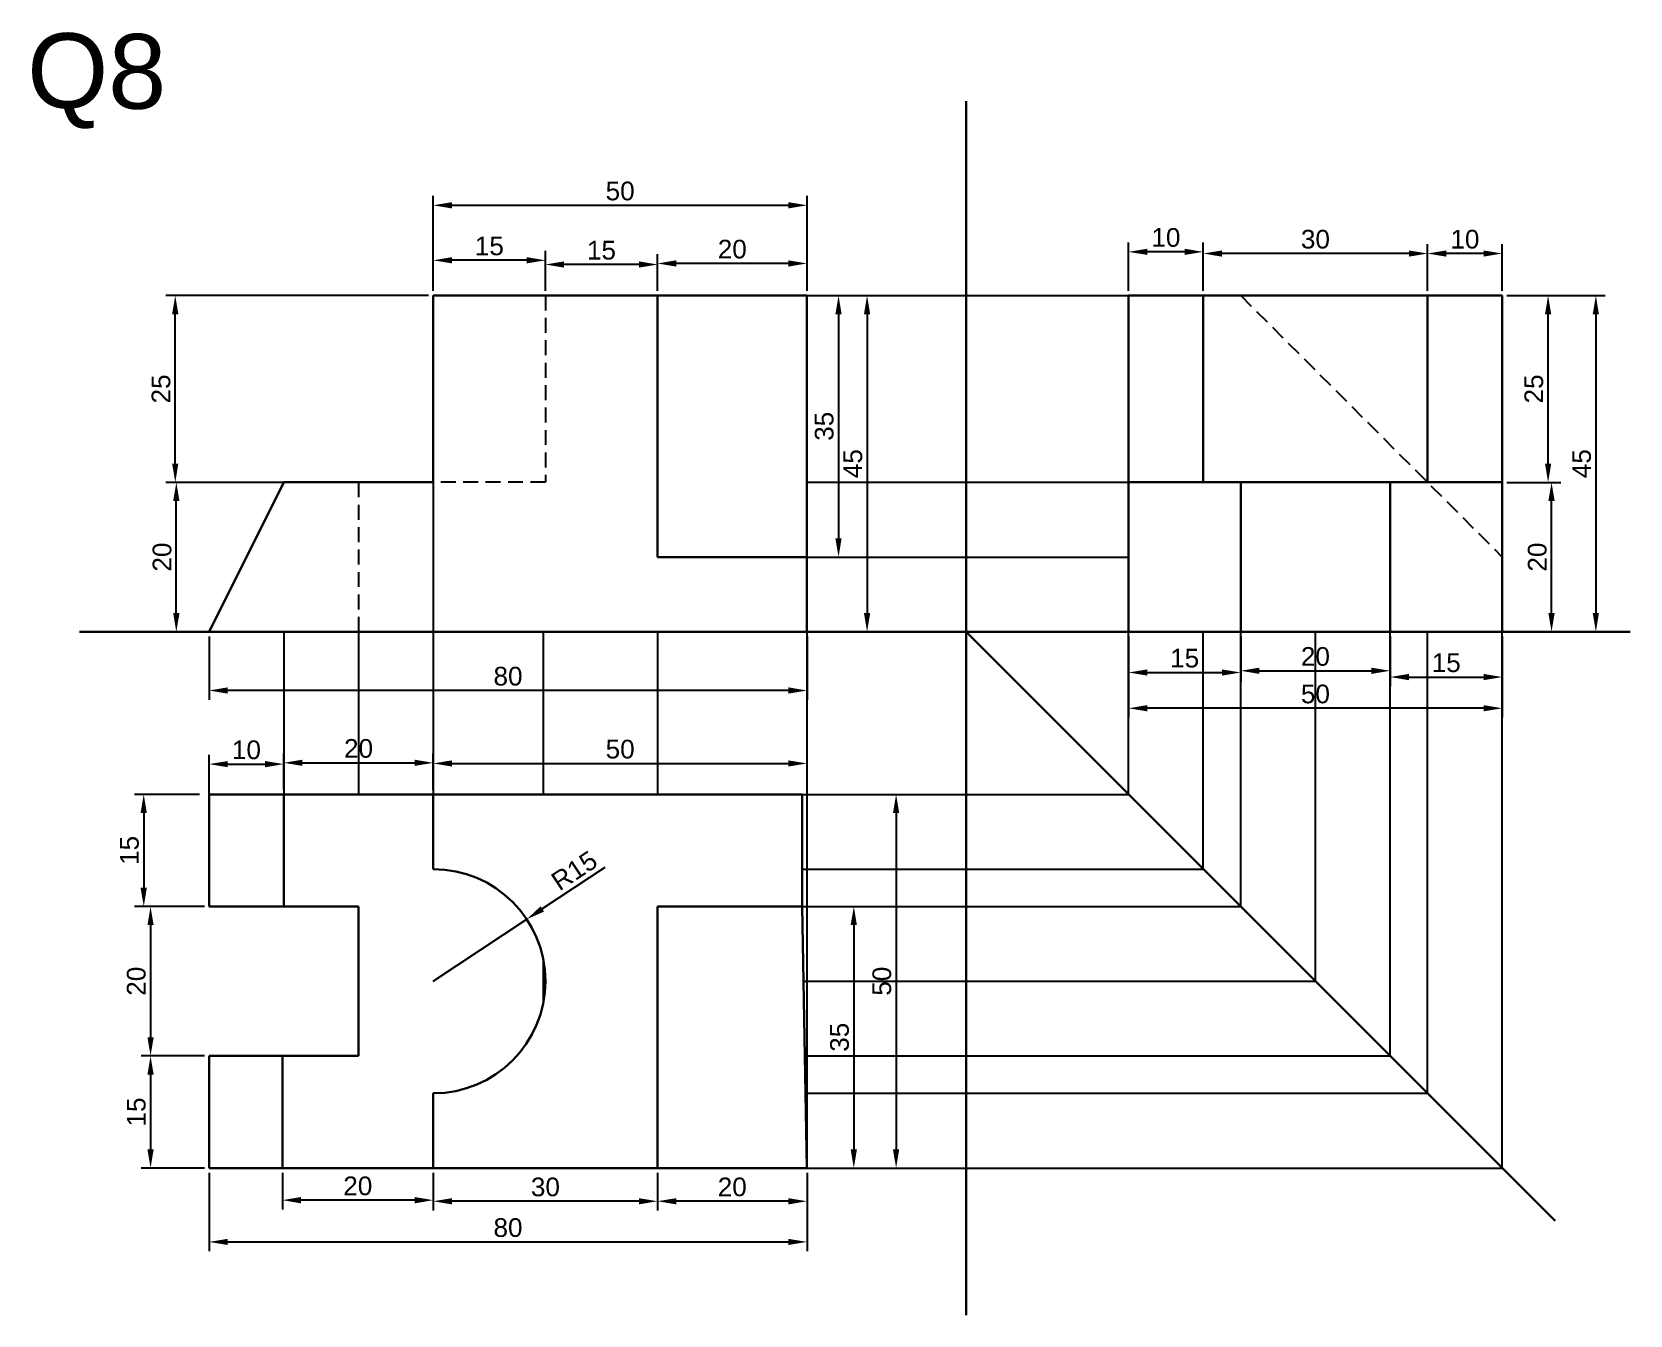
# Model space of a CAD drawing. Header units: millimetres. Extents: x 137 to 7220, y 7466 to 9893.
# Drawn here: x 1801.1 to 2014.9, y 8134.2 to 8305.9 of the extents above; entities that cross this region are included whole.
import ezdxf

# ---------------------------------------------------------------- set-up
doc = ezdxf.new("R2010")
doc.units = ezdxf.units.MM
doc.header["$PDMODE"] = 35
doc.header["$PDSIZE"] = 3
doc.linetypes.add('DASHED2', pattern=[9.525, 6.35, -3.175])
doc.linetypes.add('JIS_02_2.0', pattern=[3, 2, -1])
for name, color, linetype in [('Center Line', 3, 'DASHED2'), ('Dimensions', 1, 'Continuous'), ('Hidden Line', 50, 'JIS_02_2.0'), ('Projection', 140, 'Continuous'), ('Text', 7, 'Continuous')]:
    doc.layers.add(name, color=color, linetype=linetype)
doc.layers.add('Object', color=7, linetype='Continuous', lineweight=30)
doc.styles.get("Standard").update_dxf_attribs({"font": 'arial.ttf'})
doc.dimstyles.new('ISO-25', dxfattribs={"dimtxt": 2.5, "dimasz": 2.5, "dimexe": 1.25, "dimexo": 0.625, "dimtad": 1, "dimdec": 0, "dimtxsty": 'Standard', "dimcen": 2.5, "dimadec": 0, "dimazin": 0, "dimtfac": 1, "dimtdec": 0, "dimtmove": 0, "dimatfit": 3, "dimfxl": 1, "dimarcsym": 0})

# ---------------------------------------------------------------- blocks, each defined once
blk = doc.blocks.new('*D610')
at = {"layer": 'Defpoints', "color": 0, "transparency": 16777216}
for p in [(1904.77, 8270.59), (1904.77, 8225.59), (1912.81, 8225.59)]:
    blk.add_point(p, dxfattribs=at)
at = {"layer": 'Dimensions', "color": 0, "lineweight": -2, "transparency": 16777216}
for p, q in [((1905.39, 8270.59), (1914.06, 8270.59)), ((1912.81, 8268.09), (1912.81, 8228.09)), ((1905.39, 8225.59), (1914.06, 8225.59))]:
    blk.add_line(p, q, dxfattribs=at)
at = {"layer": 'Dimensions', "color": 0, "transparency": 16777216}
for points in [[(1912.39, 8268.09), (1913.22, 8268.09), (1912.81, 8270.59)], [(1912.39, 8228.09), (1913.22, 8228.09), (1912.81, 8225.59)]]:
    blk.add_solid(points, dxfattribs=at)
at = {"layer": 'Dimensions', "color": 0, "transparency": 16777216, "insert": (1910.91, 8248.09), "char_height": 2.5, "attachment_point": 5, "rotation": 90}
blk.add_mtext('45', dxfattribs=at)
blk = doc.blocks.new('*D611')
at = {"layer": 'Defpoints', "color": 0, "transparency": 16777216}
for p in [(1824.77, 8225.59), (1904.77, 8225.59), (1824.77, 8217.74)]:
    blk.add_point(p, dxfattribs=at)
at = {"layer": 'Dimensions', "color": 0, "lineweight": -2, "transparency": 16777216}
for p, q in [((1824.77, 8224.97), (1824.77, 8216.49)), ((1904.77, 8224.97), (1904.77, 8216.49)), ((1902.27, 8217.74), (1827.27, 8217.74))]:
    blk.add_line(p, q, dxfattribs=at)
at = {"layer": 'Dimensions', "color": 0, "transparency": 16777216}
for points in [[(1827.27, 8218.16), (1827.27, 8217.32), (1824.77, 8217.74)], [(1902.27, 8218.16), (1902.27, 8217.32), (1904.77, 8217.74)]]:
    blk.add_solid(points, dxfattribs=at)
at = {"layer": 'Dimensions', "color": 0, "transparency": 16777216, "insert": (1864.77, 8219.64), "char_height": 2.5, "attachment_point": 5}
blk.add_mtext('80', dxfattribs=at)
blk = doc.blocks.new('*D612')
at = {"layer": 'Defpoints', "color": 0, "transparency": 16777216}
for p in [(1820.39, 8245.59), (1834.77, 8245.59), (1824.77, 8225.59)]:
    blk.add_point(p, dxfattribs=at)
at = {"layer": 'Dimensions', "color": 0, "lineweight": -2, "transparency": 16777216}
for p, q in [((1834.14, 8245.59), (1819.14, 8245.59)), ((1820.39, 8228.09), (1820.39, 8243.09)), ((1824.14, 8225.59), (1819.14, 8225.59))]:
    blk.add_line(p, q, dxfattribs=at)
at = {"layer": 'Dimensions', "color": 0, "transparency": 16777216}
for points in [[(1819.97, 8243.09), (1820.81, 8243.09), (1820.39, 8245.59)], [(1819.97, 8228.09), (1820.81, 8228.09), (1820.39, 8225.59)]]:
    blk.add_solid(points, dxfattribs=at)
at = {"layer": 'Dimensions', "color": 0, "transparency": 16777216, "insert": (1818.49, 8235.59), "char_height": 2.5, "attachment_point": 5, "rotation": 90}
blk.add_mtext('20', dxfattribs=at)
blk = doc.blocks.new('*D613')
at = {"layer": 'Defpoints', "color": 0, "transparency": 16777216}
for p in [(1820.25, 8270.59), (1854.77, 8270.59), (1854.77, 8245.59)]:
    blk.add_point(p, dxfattribs=at)
at = {"layer": 'Dimensions', "color": 0, "lineweight": -2, "transparency": 16777216}
for p, q in [((1854.14, 8270.59), (1819, 8270.59)), ((1820.25, 8248.09), (1820.25, 8268.09)), ((1854.14, 8245.59), (1819, 8245.59))]:
    blk.add_line(p, q, dxfattribs=at)
at = {"layer": 'Dimensions', "color": 0, "transparency": 16777216}
for points in [[(1819.83, 8268.09), (1820.66, 8268.09), (1820.25, 8270.59)], [(1819.83, 8248.09), (1820.66, 8248.09), (1820.25, 8245.59)]]:
    blk.add_solid(points, dxfattribs=at)
at = {"layer": 'Dimensions', "color": 0, "transparency": 16777216, "insert": (1818.35, 8258.09), "char_height": 2.5, "attachment_point": 5, "rotation": 90}
blk.add_mtext('25', dxfattribs=at)
blk = doc.blocks.new('*D425')
at = {"layer": 'Defpoints', "color": 0, "transparency": 16777216}
for p in [(1904.77, 8282.66), (1854.77, 8270.59), (1904.77, 8270.59)]:
    blk.add_point(p, dxfattribs=at)
at = {"layer": 'Dimensions', "color": 0, "lineweight": -2, "transparency": 16777216}
for p, q in [((1854.77, 8271.22), (1854.77, 8283.91)), ((1904.77, 8271.22), (1904.77, 8283.91)), ((1857.27, 8282.66), (1902.27, 8282.66))]:
    blk.add_line(p, q, dxfattribs=at)
at = {"layer": 'Dimensions', "color": 0, "transparency": 16777216}
for points in [[(1857.27, 8283.08), (1857.27, 8282.24), (1854.77, 8282.66)], [(1902.27, 8283.08), (1902.27, 8282.24), (1904.77, 8282.66)]]:
    blk.add_solid(points, dxfattribs=at)
at = {"layer": 'Dimensions', "color": 0, "transparency": 16777216, "insert": (1879.77, 8284.56), "char_height": 2.5, "attachment_point": 5}
blk.add_mtext('50', dxfattribs=at)
blk = doc.blocks.new('*D614')
at = {"layer": 'Defpoints', "color": 0, "transparency": 16777216}
for p in [(1884.77, 8274.88), (1884.77, 8270.59), (1904.77, 8270.59)]:
    blk.add_point(p, dxfattribs=at)
at = {"layer": 'Dimensions', "color": 0, "lineweight": -2, "transparency": 16777216}
for p, q in [((1884.77, 8271.22), (1884.77, 8276.13)), ((1902.27, 8274.88), (1887.27, 8274.88)), ((1904.77, 8271.22), (1904.77, 8276.13))]:
    blk.add_line(p, q, dxfattribs=at)
at = {"layer": 'Dimensions', "color": 0, "transparency": 16777216}
for points in [[(1887.27, 8275.3), (1887.27, 8274.46), (1884.77, 8274.88)], [(1902.27, 8275.3), (1902.27, 8274.46), (1904.77, 8274.88)]]:
    blk.add_solid(points, dxfattribs=at)
at = {"layer": 'Dimensions', "color": 0, "transparency": 16777216, "insert": (1894.77, 8276.78), "char_height": 2.5, "attachment_point": 5}
blk.add_mtext('20', dxfattribs=at)
blk = doc.blocks.new('*D615')
at = {"layer": 'Defpoints', "color": 0, "transparency": 16777216}
for p in [(1869.77, 8274.74), (1869.77, 8270.59), (1884.77, 8270.59)]:
    blk.add_point(p, dxfattribs=at)
at = {"layer": 'Dimensions', "color": 0, "lineweight": -2, "transparency": 16777216}
for p, q in [((1869.77, 8271.22), (1869.77, 8275.99)), ((1882.27, 8274.74), (1872.27, 8274.74)), ((1884.77, 8271.22), (1884.77, 8275.99))]:
    blk.add_line(p, q, dxfattribs=at)
at = {"layer": 'Dimensions', "color": 0, "transparency": 16777216}
for points in [[(1872.27, 8275.16), (1872.27, 8274.32), (1869.77, 8274.74)], [(1882.27, 8275.16), (1882.27, 8274.32), (1884.77, 8274.74)]]:
    blk.add_solid(points, dxfattribs=at)
at = {"layer": 'Dimensions', "color": 0, "transparency": 16777216, "insert": (1877.27, 8276.64), "char_height": 2.5, "attachment_point": 5}
blk.add_mtext('15', dxfattribs=at)
blk = doc.blocks.new('*D426')
at = {"layer": 'Defpoints', "color": 0, "transparency": 16777216}
for p in [(1854.77, 8275.3), (1854.77, 8270.59), (1869.77, 8270.59)]:
    blk.add_point(p, dxfattribs=at)
at = {"layer": 'Dimensions', "color": 0, "lineweight": -2, "transparency": 16777216}
for p, q in [((1854.77, 8271.22), (1854.77, 8276.55)), ((1869.77, 8271.22), (1869.77, 8276.55)), ((1867.27, 8275.3), (1857.27, 8275.3))]:
    blk.add_line(p, q, dxfattribs=at)
at = {"layer": 'Dimensions', "color": 0, "transparency": 16777216}
for points in [[(1857.27, 8275.72), (1857.27, 8274.89), (1854.77, 8275.3)], [(1867.27, 8275.72), (1867.27, 8274.89), (1869.77, 8275.3)]]:
    blk.add_solid(points, dxfattribs=at)
at = {"layer": 'Dimensions', "color": 0, "transparency": 16777216, "insert": (1862.27, 8277.21), "char_height": 2.5, "attachment_point": 5}
blk.add_mtext('15', dxfattribs=at)
blk = doc.blocks.new('*D616')
at = {"layer": 'Defpoints', "color": 0, "transparency": 16777216}
for p in [(1904.77, 8270.59), (1904.77, 8235.59), (1908.99, 8235.59)]:
    blk.add_point(p, dxfattribs=at)
at = {"layer": 'Dimensions', "color": 0, "lineweight": -2, "transparency": 16777216}
for p, q in [((1905.39, 8270.59), (1910.24, 8270.59)), ((1908.99, 8268.09), (1908.99, 8238.09)), ((1905.39, 8235.59), (1910.24, 8235.59))]:
    blk.add_line(p, q, dxfattribs=at)
at = {"layer": 'Dimensions', "color": 0, "transparency": 16777216}
for points in [[(1908.57, 8268.09), (1909.4, 8268.09), (1908.99, 8270.59)], [(1908.57, 8238.09), (1909.4, 8238.09), (1908.99, 8235.59)]]:
    blk.add_solid(points, dxfattribs=at)
at = {"layer": 'Dimensions', "color": 0, "transparency": 16777216, "insert": (1907.08, 8253.09), "char_height": 2.5, "attachment_point": 5, "rotation": 90}
blk.add_mtext('35', dxfattribs=at)
blk = doc.blocks.new('*D632')
at = {"layer": 'Defpoints', "color": 0, "transparency": 16777216}
for p in [(1824.14, 8203.84), (1816.03, 8188.84), (1824.77, 8188.84)]:
    blk.add_point(p, dxfattribs=at)
at = {"layer": 'Dimensions', "color": 0, "lineweight": -2, "transparency": 16777216}
for p, q in [((1823.51, 8203.84), (1814.78, 8203.84)), ((1816.03, 8201.34), (1816.03, 8191.34)), ((1824.14, 8188.84), (1814.78, 8188.84))]:
    blk.add_line(p, q, dxfattribs=at)
at = {"layer": 'Dimensions', "color": 0, "transparency": 16777216}
for points in [[(1815.61, 8201.34), (1816.45, 8201.34), (1816.03, 8203.84)], [(1815.61, 8191.34), (1816.45, 8191.34), (1816.03, 8188.84)]]:
    blk.add_solid(points, dxfattribs=at)
at = {"layer": 'Dimensions', "color": 0, "transparency": 16777216, "insert": (1814.13, 8196.34), "char_height": 2.5, "attachment_point": 5, "rotation": 90}
blk.add_mtext('15', dxfattribs=at)
blk = doc.blocks.new('*D633')
at = {"layer": 'Defpoints', "color": 0, "transparency": 16777216}
for p in [(1824.14, 8188.84), (1816.94, 8168.84), (1824.77, 8168.84)]:
    blk.add_point(p, dxfattribs=at)
at = {"layer": 'Dimensions', "color": 0, "lineweight": -2, "transparency": 16777216}
for p, q in [((1823.51, 8188.84), (1815.69, 8188.84)), ((1816.94, 8186.34), (1816.94, 8171.34)), ((1824.14, 8168.84), (1815.69, 8168.84))]:
    blk.add_line(p, q, dxfattribs=at)
at = {"layer": 'Dimensions', "color": 0, "transparency": 16777216}
for points in [[(1816.53, 8186.34), (1817.36, 8186.34), (1816.94, 8188.84)], [(1816.53, 8171.34), (1817.36, 8171.34), (1816.94, 8168.84)]]:
    blk.add_solid(points, dxfattribs=at)
at = {"layer": 'Dimensions', "color": 0, "transparency": 16777216, "insert": (1815.04, 8178.84), "char_height": 2.5, "attachment_point": 5, "rotation": 90}
blk.add_mtext('20', dxfattribs=at)
blk = doc.blocks.new('*D634')
at = {"layer": 'Defpoints', "color": 0, "transparency": 16777216}
for p in [(1824.14, 8168.84), (1816.94, 8153.84), (1824.77, 8153.84)]:
    blk.add_point(p, dxfattribs=at)
at = {"layer": 'Dimensions', "color": 0, "lineweight": -2, "transparency": 16777216}
for p, q in [((1823.51, 8168.84), (1815.69, 8168.84)), ((1816.94, 8166.34), (1816.94, 8156.34)), ((1824.14, 8153.84), (1815.69, 8153.84))]:
    blk.add_line(p, q, dxfattribs=at)
at = {"layer": 'Dimensions', "color": 0, "transparency": 16777216}
for points in [[(1816.53, 8166.34), (1817.36, 8166.34), (1816.94, 8168.84)], [(1816.53, 8156.34), (1817.36, 8156.34), (1816.94, 8153.84)]]:
    blk.add_solid(points, dxfattribs=at)
at = {"layer": 'Dimensions', "color": 0, "transparency": 16777216, "insert": (1815.04, 8161.34), "char_height": 2.5, "attachment_point": 5, "rotation": 90}
blk.add_mtext('15', dxfattribs=at)
blk = doc.blocks.new('*D635')
at = {"layer": 'Defpoints', "color": 0, "transparency": 16777216}
for p in [(1904.14, 8188.84), (1904.14, 8153.84), (1911.03, 8153.84)]:
    blk.add_point(p, dxfattribs=at)
at = {"layer": 'Dimensions', "color": 0, "lineweight": -2, "transparency": 16777216}
for p, q in [((1904.76, 8188.84), (1912.28, 8188.84)), ((1911.03, 8186.34), (1911.03, 8156.34)), ((1904.76, 8153.84), (1912.28, 8153.84))]:
    blk.add_line(p, q, dxfattribs=at)
at = {"layer": 'Dimensions', "color": 0, "transparency": 16777216}
for points in [[(1910.61, 8186.34), (1911.45, 8186.34), (1911.03, 8188.84)], [(1910.61, 8156.34), (1911.45, 8156.34), (1911.03, 8153.84)]]:
    blk.add_solid(points, dxfattribs=at)
at = {"layer": 'Dimensions', "color": 0, "transparency": 16777216, "insert": (1909.13, 8171.34), "char_height": 2.5, "attachment_point": 5, "rotation": 90}
blk.add_mtext('35', dxfattribs=at)
blk = doc.blocks.new('*D636')
at = {"layer": 'Defpoints', "color": 0, "transparency": 16777216}
for p in [(1997.79, 8270.59), (1997.79, 8225.59), (2010.31, 8225.59)]:
    blk.add_point(p, dxfattribs=at)
at = {"layer": 'Dimensions', "color": 0, "lineweight": -2, "transparency": 16777216}
for p, q in [((1998.42, 8270.59), (2011.56, 8270.59)), ((2010.31, 8268.09), (2010.31, 8228.09)), ((1998.42, 8225.59), (2011.56, 8225.59))]:
    blk.add_line(p, q, dxfattribs=at)
at = {"layer": 'Dimensions', "color": 0, "transparency": 16777216}
for points in [[(2009.89, 8268.09), (2010.72, 8268.09), (2010.31, 8270.59)], [(2009.89, 8228.09), (2010.72, 8228.09), (2010.31, 8225.59)]]:
    blk.add_solid(points, dxfattribs=at)
at = {"layer": 'Dimensions', "color": 0, "transparency": 16777216, "insert": (2008.41, 8248.09), "char_height": 2.5, "attachment_point": 5, "rotation": 90}
blk.add_mtext('45', dxfattribs=at)
blk = doc.blocks.new('*D637')
at = {"layer": 'Defpoints', "color": 0, "transparency": 16777216}
for p in [(1997.79, 8245.59), (2004.38, 8245.59), (1997.79, 8225.59)]:
    blk.add_point(p, dxfattribs=at)
at = {"layer": 'Dimensions', "color": 0, "lineweight": -2, "transparency": 16777216}
for p, q in [((1998.42, 8245.59), (2005.63, 8245.59)), ((2004.38, 8228.09), (2004.38, 8243.09)), ((1998.42, 8225.59), (2005.63, 8225.59))]:
    blk.add_line(p, q, dxfattribs=at)
at = {"layer": 'Dimensions', "color": 0, "transparency": 16777216}
for points in [[(2003.96, 8243.09), (2004.8, 8243.09), (2004.38, 8245.59)], [(2003.96, 8228.09), (2004.8, 8228.09), (2004.38, 8225.59)]]:
    blk.add_solid(points, dxfattribs=at)
at = {"layer": 'Dimensions', "color": 0, "transparency": 16777216, "insert": (2002.48, 8235.59), "char_height": 2.5, "attachment_point": 5, "rotation": 90}
blk.add_mtext('20', dxfattribs=at)
blk = doc.blocks.new('*D638')
at = {"layer": 'Defpoints', "color": 0, "transparency": 16777216}
for p in [(1997.79, 8270.59), (2003.92, 8270.59), (1997.79, 8245.59)]:
    blk.add_point(p, dxfattribs=at)
at = {"layer": 'Dimensions', "color": 0, "lineweight": -2, "transparency": 16777216}
for p, q in [((1998.42, 8270.59), (2005.17, 8270.59)), ((2003.92, 8248.09), (2003.92, 8268.09)), ((1998.42, 8245.59), (2005.17, 8245.59))]:
    blk.add_line(p, q, dxfattribs=at)
at = {"layer": 'Dimensions', "color": 0, "transparency": 16777216}
for points in [[(2003.51, 8268.09), (2004.34, 8268.09), (2003.92, 8270.59)], [(2003.51, 8248.09), (2004.34, 8248.09), (2003.92, 8245.59)]]:
    blk.add_solid(points, dxfattribs=at)
at = {"layer": 'Dimensions', "color": 0, "transparency": 16777216, "insert": (2002.02, 8258.09), "char_height": 2.5, "attachment_point": 5, "rotation": 90}
blk.add_mtext('25', dxfattribs=at)
blk = doc.blocks.new('*D639')
at = {"layer": 'Defpoints', "color": 0, "transparency": 16777216}
for p in [(1947.79, 8225.59), (1997.79, 8225.59), (1947.79, 8215.36)]:
    blk.add_point(p, dxfattribs=at)
at = {"layer": 'Dimensions', "color": 0, "lineweight": -2, "transparency": 16777216}
for p, q in [((1947.79, 8224.97), (1947.79, 8214.11)), ((1997.79, 8224.97), (1997.79, 8214.11)), ((1995.29, 8215.36), (1950.29, 8215.36))]:
    blk.add_line(p, q, dxfattribs=at)
at = {"layer": 'Dimensions', "color": 0, "transparency": 16777216}
for points in [[(1950.29, 8215.78), (1950.29, 8214.95), (1947.79, 8215.36)], [(1995.29, 8215.78), (1995.29, 8214.95), (1997.79, 8215.36)]]:
    blk.add_solid(points, dxfattribs=at)
at = {"layer": 'Dimensions', "color": 0, "transparency": 16777216, "insert": (1972.79, 8217.26), "char_height": 2.5, "attachment_point": 5}
blk.add_mtext('50', dxfattribs=at)
blk = doc.blocks.new('*D640')
at = {"layer": 'Defpoints', "color": 0, "transparency": 16777216}
for p in [(1947.79, 8225.59), (1962.79, 8225.59), (1962.79, 8220.15)]:
    blk.add_point(p, dxfattribs=at)
at = {"layer": 'Dimensions', "color": 0, "lineweight": -2, "transparency": 16777216}
for p, q in [((1947.79, 8224.97), (1947.79, 8218.9)), ((1962.79, 8224.97), (1962.79, 8218.9)), ((1950.29, 8220.15), (1960.29, 8220.15))]:
    blk.add_line(p, q, dxfattribs=at)
at = {"layer": 'Dimensions', "color": 0, "transparency": 16777216}
for points in [[(1950.29, 8220.56), (1950.29, 8219.73), (1947.79, 8220.15)], [(1960.29, 8220.56), (1960.29, 8219.73), (1962.79, 8220.15)]]:
    blk.add_solid(points, dxfattribs=at)
at = {"layer": 'Dimensions', "color": 0, "transparency": 16777216, "insert": (1955.29, 8222.05), "char_height": 2.5, "attachment_point": 5}
blk.add_mtext('15', dxfattribs=at)
blk = doc.blocks.new('*D641')
at = {"layer": 'Defpoints', "color": 0, "transparency": 16777216}
for p in [(1962.79, 8225.59), (1982.79, 8225.59), (1982.79, 8220.38)]:
    blk.add_point(p, dxfattribs=at)
at = {"layer": 'Dimensions', "color": 0, "lineweight": -2, "transparency": 16777216}
for p, q in [((1962.79, 8224.97), (1962.79, 8219.13)), ((1982.79, 8224.97), (1982.79, 8219.13)), ((1965.29, 8220.38), (1980.29, 8220.38))]:
    blk.add_line(p, q, dxfattribs=at)
at = {"layer": 'Dimensions', "color": 0, "transparency": 16777216}
for points in [[(1965.29, 8220.79), (1965.29, 8219.96), (1962.79, 8220.38)], [(1980.29, 8220.79), (1980.29, 8219.96), (1982.79, 8220.38)]]:
    blk.add_solid(points, dxfattribs=at)
at = {"layer": 'Dimensions', "color": 0, "transparency": 16777216, "insert": (1972.79, 8222.28), "char_height": 2.5, "attachment_point": 5}
blk.add_mtext('20', dxfattribs=at)
blk = doc.blocks.new('*D642')
at = {"layer": 'Defpoints', "color": 0, "transparency": 16777216}
for p in [(1982.79, 8225.59), (1997.79, 8225.59), (1997.79, 8219.54)]:
    blk.add_point(p, dxfattribs=at)
at = {"layer": 'Dimensions', "color": 0, "lineweight": -2, "transparency": 16777216}
for p, q in [((1982.79, 8224.97), (1982.79, 8218.29)), ((1997.79, 8224.97), (1997.79, 8218.29)), ((1985.29, 8219.54), (1995.29, 8219.54))]:
    blk.add_line(p, q, dxfattribs=at)
at = {"layer": 'Dimensions', "color": 0, "transparency": 16777216}
for points in [[(1985.29, 8219.96), (1985.29, 8219.12), (1982.79, 8219.54)], [(1995.29, 8219.96), (1995.29, 8219.12), (1997.79, 8219.54)]]:
    blk.add_solid(points, dxfattribs=at)
at = {"layer": 'Dimensions', "color": 0, "transparency": 16777216, "insert": (1990.29, 8221.44), "char_height": 2.5, "attachment_point": 5}
blk.add_mtext('15', dxfattribs=at)
blk = doc.blocks.new('*D643')
at = {"layer": 'Defpoints', "color": 0, "transparency": 16777216}
for p in [(1987.79, 8276.21), (1987.79, 8270.59), (1997.79, 8270.59)]:
    blk.add_point(p, dxfattribs=at)
at = {"layer": 'Dimensions', "color": 0, "lineweight": -2, "transparency": 16777216}
for p, q in [((1987.79, 8271.22), (1987.79, 8277.46)), ((1997.79, 8271.22), (1997.79, 8277.46)), ((1995.29, 8276.21), (1990.29, 8276.21))]:
    blk.add_line(p, q, dxfattribs=at)
at = {"layer": 'Dimensions', "color": 0, "transparency": 16777216}
for points in [[(1990.29, 8276.62), (1990.29, 8275.79), (1987.79, 8276.21)], [(1995.29, 8276.62), (1995.29, 8275.79), (1997.79, 8276.21)]]:
    blk.add_solid(points, dxfattribs=at)
at = {"layer": 'Dimensions', "color": 0, "transparency": 16777216, "insert": (1992.79, 8278.11), "char_height": 2.5, "attachment_point": 5}
blk.add_mtext('10', dxfattribs=at)
blk = doc.blocks.new('*D644')
at = {"layer": 'Defpoints', "color": 0, "transparency": 16777216}
for p in [(1957.79, 8276.21), (1957.79, 8270.59), (1987.79, 8270.59)]:
    blk.add_point(p, dxfattribs=at)
at = {"layer": 'Dimensions', "color": 0, "lineweight": -2, "transparency": 16777216}
for p, q in [((1957.79, 8271.22), (1957.79, 8277.46)), ((1987.79, 8271.22), (1987.79, 8277.46)), ((1985.29, 8276.21), (1960.29, 8276.21))]:
    blk.add_line(p, q, dxfattribs=at)
at = {"layer": 'Dimensions', "color": 0, "transparency": 16777216}
for points in [[(1960.29, 8276.62), (1960.29, 8275.79), (1957.79, 8276.21)], [(1985.29, 8276.62), (1985.29, 8275.79), (1987.79, 8276.21)]]:
    blk.add_solid(points, dxfattribs=at)
at = {"layer": 'Dimensions', "color": 0, "transparency": 16777216, "insert": (1972.79, 8278.11), "char_height": 2.5, "attachment_point": 5}
blk.add_mtext('30', dxfattribs=at)
blk = doc.blocks.new('*D645')
at = {"layer": 'Defpoints', "color": 0, "transparency": 16777216}
for p in [(1947.79, 8276.43), (1947.79, 8270.59), (1957.79, 8270.59)]:
    blk.add_point(p, dxfattribs=at)
at = {"layer": 'Dimensions', "color": 0, "lineweight": -2, "transparency": 16777216}
for p, q in [((1947.79, 8271.22), (1947.79, 8277.68)), ((1957.79, 8271.22), (1957.79, 8277.68)), ((1955.29, 8276.43), (1950.29, 8276.43))]:
    blk.add_line(p, q, dxfattribs=at)
at = {"layer": 'Dimensions', "color": 0, "transparency": 16777216}
for points in [[(1950.29, 8276.85), (1950.29, 8276.02), (1947.79, 8276.43)], [(1955.29, 8276.85), (1955.29, 8276.02), (1957.79, 8276.43)]]:
    blk.add_solid(points, dxfattribs=at)
at = {"layer": 'Dimensions', "color": 0, "transparency": 16777216, "insert": (1952.79, 8278.34), "char_height": 2.5, "attachment_point": 5}
blk.add_mtext('10', dxfattribs=at)
blk = doc.blocks.new('*D646')
at = {"layer": 'Defpoints', "color": 0, "transparency": 16777216}
for p in [(1834.77, 8207.89), (1834.77, 8203.84), (1824.77, 8200.45)]:
    blk.add_point(p, dxfattribs=at)
at = {"layer": 'Dimensions', "color": 0, "lineweight": -2, "transparency": 16777216}
for p, q in [((1824.77, 8201.07), (1824.77, 8209.14)), ((1834.77, 8204.47), (1834.77, 8209.14)), ((1827.27, 8207.89), (1832.27, 8207.89))]:
    blk.add_line(p, q, dxfattribs=at)
at = {"layer": 'Dimensions', "color": 0, "transparency": 16777216}
for points in [[(1827.27, 8208.3), (1827.27, 8207.47), (1824.77, 8207.89)], [(1832.27, 8208.3), (1832.27, 8207.47), (1834.77, 8207.89)]]:
    blk.add_solid(points, dxfattribs=at)
at = {"layer": 'Dimensions', "color": 0, "transparency": 16777216, "insert": (1829.77, 8209.79), "char_height": 2.5, "attachment_point": 5}
blk.add_mtext('10', dxfattribs=at)
blk = doc.blocks.new('*D647')
at = {"layer": 'Defpoints', "color": 0, "transparency": 16777216}
for p in [(1854.77, 8208.06), (1834.77, 8203.84), (1854.77, 8203.84)]:
    blk.add_point(p, dxfattribs=at)
at = {"layer": 'Dimensions', "color": 0, "lineweight": -2, "transparency": 16777216}
for p, q in [((1834.77, 8204.47), (1834.77, 8209.31)), ((1837.27, 8208.06), (1852.27, 8208.06)), ((1854.77, 8204.47), (1854.77, 8209.31))]:
    blk.add_line(p, q, dxfattribs=at)
at = {"layer": 'Dimensions', "color": 0, "transparency": 16777216}
for points in [[(1837.27, 8208.48), (1837.27, 8207.65), (1834.77, 8208.06)], [(1852.27, 8208.48), (1852.27, 8207.65), (1854.77, 8208.06)]]:
    blk.add_solid(points, dxfattribs=at)
at = {"layer": 'Dimensions', "color": 0, "transparency": 16777216, "insert": (1844.77, 8209.97), "char_height": 2.5, "attachment_point": 5}
blk.add_mtext('20', dxfattribs=at)
blk = doc.blocks.new('*D648')
at = {"layer": 'Defpoints', "color": 0, "transparency": 16777216}
for p in [(1904.77, 8207.98), (1854.77, 8203.84), (1904.77, 8203.84)]:
    blk.add_point(p, dxfattribs=at)
at = {"layer": 'Dimensions', "color": 0, "lineweight": -2, "transparency": 16777216}
for p, q in [((1854.77, 8204.47), (1854.77, 8209.23)), ((1904.77, 8204.47), (1904.77, 8209.23)), ((1857.27, 8207.98), (1902.27, 8207.98))]:
    blk.add_line(p, q, dxfattribs=at)
at = {"layer": 'Dimensions', "color": 0, "transparency": 16777216}
for points in [[(1857.27, 8208.39), (1857.27, 8207.56), (1854.77, 8207.98)], [(1902.27, 8208.39), (1902.27, 8207.56), (1904.77, 8207.98)]]:
    blk.add_solid(points, dxfattribs=at)
at = {"layer": 'Dimensions', "color": 0, "transparency": 16777216, "insert": (1879.77, 8209.88), "char_height": 2.5, "attachment_point": 5}
blk.add_mtext('50', dxfattribs=at)
blk = doc.blocks.new('*D649')
at = {"layer": 'Defpoints', "color": 0, "transparency": 16777216}
for p in [(1884.77, 8153.84), (1904.77, 8153.84), (1884.77, 8149.4)]:
    blk.add_point(p, dxfattribs=at)
at = {"layer": 'Dimensions', "color": 0, "lineweight": -2, "transparency": 16777216}
for p, q in [((1884.77, 8153.22), (1884.77, 8148.15)), ((1904.77, 8153.22), (1904.77, 8148.15)), ((1902.27, 8149.4), (1887.27, 8149.4))]:
    blk.add_line(p, q, dxfattribs=at)
at = {"layer": 'Dimensions', "color": 0, "transparency": 16777216}
for points in [[(1887.27, 8149.81), (1887.27, 8148.98), (1884.77, 8149.4)], [(1902.27, 8149.81), (1902.27, 8148.98), (1904.77, 8149.4)]]:
    blk.add_solid(points, dxfattribs=at)
at = {"layer": 'Dimensions', "color": 0, "transparency": 16777216, "insert": (1894.77, 8151.3), "char_height": 2.5, "attachment_point": 5}
blk.add_mtext('20', dxfattribs=at)
blk = doc.blocks.new('*D650')
at = {"layer": 'Defpoints', "color": 0, "transparency": 16777216}
for p in [(1854.77, 8153.84), (1884.77, 8153.84), (1854.77, 8149.4)]:
    blk.add_point(p, dxfattribs=at)
at = {"layer": 'Dimensions', "color": 0, "lineweight": -2, "transparency": 16777216}
for p, q in [((1854.77, 8153.22), (1854.77, 8148.15)), ((1884.77, 8153.22), (1884.77, 8148.15)), ((1882.27, 8149.4), (1857.27, 8149.4))]:
    blk.add_line(p, q, dxfattribs=at)
at = {"layer": 'Dimensions', "color": 0, "transparency": 16777216}
for points in [[(1857.27, 8149.81), (1857.27, 8148.98), (1854.77, 8149.4)], [(1882.27, 8149.81), (1882.27, 8148.98), (1884.77, 8149.4)]]:
    blk.add_solid(points, dxfattribs=at)
at = {"layer": 'Dimensions', "color": 0, "transparency": 16777216, "insert": (1869.77, 8151.3), "char_height": 2.5, "attachment_point": 5}
blk.add_mtext('30', dxfattribs=at)
blk = doc.blocks.new('*D651')
at = {"layer": 'Defpoints', "color": 0, "transparency": 16777216}
for p in [(1834.58, 8153.84), (1854.77, 8153.84), (1834.58, 8149.54)]:
    blk.add_point(p, dxfattribs=at)
at = {"layer": 'Dimensions', "color": 0, "lineweight": -2, "transparency": 16777216}
for p, q in [((1834.58, 8153.22), (1834.58, 8148.29)), ((1854.77, 8153.22), (1854.77, 8148.29)), ((1852.27, 8149.54), (1837.08, 8149.54))]:
    blk.add_line(p, q, dxfattribs=at)
at = {"layer": 'Dimensions', "color": 0, "transparency": 16777216}
for points in [[(1837.08, 8149.96), (1837.08, 8149.12), (1834.58, 8149.54)], [(1852.27, 8149.96), (1852.27, 8149.12), (1854.77, 8149.54)]]:
    blk.add_solid(points, dxfattribs=at)
at = {"layer": 'Dimensions', "color": 0, "transparency": 16777216, "insert": (1844.67, 8151.44), "char_height": 2.5, "attachment_point": 5}
blk.add_mtext('20', dxfattribs=at)
blk = doc.blocks.new('*D652')
at = {"layer": 'Defpoints', "color": 0, "transparency": 16777216}
for p in [(1824.77, 8153.84), (1904.77, 8153.84), (1904.77, 8143.96)]:
    blk.add_point(p, dxfattribs=at)
at = {"layer": 'Dimensions', "color": 0, "lineweight": -2, "transparency": 16777216}
for p, q in [((1824.77, 8153.22), (1824.77, 8142.71)), ((1904.77, 8153.22), (1904.77, 8142.71)), ((1827.27, 8143.96), (1902.27, 8143.96))]:
    blk.add_line(p, q, dxfattribs=at)
at = {"layer": 'Dimensions', "color": 0, "transparency": 16777216}
for points in [[(1827.27, 8144.37), (1827.27, 8143.54), (1824.77, 8143.96)], [(1902.27, 8144.37), (1902.27, 8143.54), (1904.77, 8143.96)]]:
    blk.add_solid(points, dxfattribs=at)
at = {"layer": 'Dimensions', "color": 0, "transparency": 16777216, "insert": (1864.77, 8145.86), "char_height": 2.5, "attachment_point": 5}
blk.add_mtext('80', dxfattribs=at)
blk = doc.blocks.new('*D653')
at = {"layer": 'Defpoints', "color": 0, "transparency": 16777216}
for p in [(1904.14, 8203.84), (1904.14, 8153.84), (1916.69, 8153.84)]:
    blk.add_point(p, dxfattribs=at)
at = {"layer": 'Dimensions', "color": 0, "lineweight": -2, "transparency": 16777216}
for p, q in [((1904.76, 8203.84), (1917.94, 8203.84)), ((1916.69, 8201.34), (1916.69, 8156.34)), ((1904.76, 8153.84), (1917.94, 8153.84))]:
    blk.add_line(p, q, dxfattribs=at)
at = {"layer": 'Dimensions', "color": 0, "transparency": 16777216}
for points in [[(1916.27, 8201.34), (1917.11, 8201.34), (1916.69, 8203.84)], [(1916.27, 8156.34), (1917.11, 8156.34), (1916.69, 8153.84)]]:
    blk.add_solid(points, dxfattribs=at)
at = {"layer": 'Dimensions', "color": 0, "transparency": 16777216, "insert": (1914.79, 8178.84), "char_height": 2.5, "attachment_point": 5, "rotation": 90}
blk.add_mtext('50', dxfattribs=at)
blk = doc.blocks.new('*D473')
at = {"layer": 'Defpoints', "color": 0, "transparency": 16777216}
for p in [(1867.27, 8187.13), (1854.77, 8178.84)]:
    blk.add_point(p, dxfattribs=at)
at = {"layer": 'Dimensions', "color": 0, "lineweight": -2, "transparency": 16777216}
for p, q in [((1877.71, 8194.05), (1869.35, 8188.51)), ((1854.77, 8178.84), (1867.27, 8187.13))]:
    blk.add_line(p, q, dxfattribs=at)
at = {"layer": 'Dimensions', "color": 0, "transparency": 16777216}
blk.add_solid([(1869.12, 8188.86), (1869.59, 8188.16), (1867.27, 8187.13)], dxfattribs=at)
at = {"layer": 'Dimensions', "color": 0, "transparency": 16777216, "insert": (1873.64, 8193.63), "char_height": 2.5, "attachment_point": 5, "rotation": 33.536}
blk.add_mtext('R15', dxfattribs=at)

msp = doc.modelspace()

# ---------------------------------------------------------------- linework, layer by layer
at = {"layer": 'Center Line'}
msp.add_line((1854.768, 8270.593), (1854.768, 8245.593), dxfattribs=at)
at = {"layer": 'Hidden Line'}
for p, q in [((1869.768, 8270.593), (1869.768, 8245.593)), ((1962.793, 8270.593), (1997.793, 8235.593)), ((1844.768, 8245.593), (1844.768, 8225.593)), ((1869.768, 8245.593), (1854.768, 8245.593))]:
    msp.add_line(p, q, dxfattribs=at)
at = {"layer": 'Object'}
for p, q in [((1926.043, 8296.586), (1926.043, 8134.173)), ((1884.768, 8270.593), (1854.768, 8270.593)), ((1854.768, 8270.593), (1854.768, 8245.593)), ((1884.768, 8235.593), (1884.768, 8270.593)), ((1884.768, 8270.593), (1904.768, 8270.593)), ((1904.768, 8270.593), (1904.768, 8235.593)), ((1947.793, 8245.593), (1947.793, 8270.593)), ((1947.793, 8270.593), (1997.793, 8270.593)), ((1957.793, 8245.593), (1957.793, 8270.593)), ((1987.793, 8245.593), (1987.793, 8270.593)), ((1997.793, 8270.593), (1997.793, 8225.593)), ((1834.768, 8245.593), (1824.768, 8225.593)), ((1854.768, 8245.593), (1834.768, 8245.593)), ((1947.793, 8225.593), (1947.793, 8245.593)), ((1947.793, 8245.593), (1962.793, 8245.593)), ((1962.793, 8245.593), (1962.793, 8225.593)), ((1962.793, 8245.593), (1982.793, 8245.593)), ((1982.793, 8245.593), (1982.793, 8225.593)), ((1982.793, 8245.593), (1997.793, 8245.593)), ((1904.768, 8235.593), (1884.768, 8235.593)), ((1904.768, 8225.593), (1904.768, 8235.593)), ((1824.768, 8225.593), (1807.438, 8225.593)), ((1807.438, 8225.593), (2014.884, 8225.593)), ((1824.768, 8225.593), (1904.768, 8225.593)), ((1926.043, 8225.593), (2004.862, 8146.774)), ((1947.793, 8225.593), (1997.793, 8225.593)), ((1824.768, 8203.843), (1904.14, 8203.843)), ((1824.768, 8203.843), (1824.768, 8188.843)), ((1834.768, 8203.843), (1834.768, 8188.843)), ((1854.768, 8203.843), (1854.768, 8193.843)), ((1904.14, 8203.843), (1904.14, 8188.843)), ((1834.768, 8188.843), (1824.768, 8188.843)), ((1834.768, 8188.843), (1844.768, 8188.843)), ((1844.768, 8188.843), (1844.768, 8168.843)), ((1904.14, 8188.843), (1884.768, 8188.843)), ((1884.768, 8188.843), (1884.768, 8153.843)), ((1904.768, 8153.843), (1904.14, 8188.843)), ((1834.579, 8168.843), (1824.768, 8168.843)), ((1824.768, 8168.843), (1824.768, 8153.843)), ((1834.579, 8153.843), (1834.579, 8168.843)), ((1844.768, 8168.843), (1834.579, 8168.843)), ((1854.768, 8153.843), (1854.768, 8163.843)), ((1824.768, 8153.843), (1904.768, 8153.843))]:
    msp.add_line(p, q, dxfattribs=at)
msp.add_arc((1854.768, 8178.843), 15, 270, 90, dxfattribs=at)
at = {"layer": 'Projection'}
for p, q in [((1904.768, 8270.593), (1997.793, 8270.593)), ((1947.793, 8203.843), (1947.793, 8270.593)), ((1957.793, 8245.593), (1957.793, 8270.593)), ((1987.793, 8245.593), (1987.793, 8270.593)), ((1997.793, 8153.843), (1997.793, 8270.593)), ((1854.768, 8245.593), (1854.768, 8193.843)), ((1904.768, 8245.593), (1997.793, 8245.593)), ((1962.793, 8188.843), (1962.793, 8245.593)), ((1982.793, 8168.843), (1982.793, 8245.593)), ((1904.768, 8235.593), (1947.793, 8235.593)), ((1834.768, 8225.593), (1834.768, 8203.843)), ((1844.768, 8225.593), (1844.768, 8203.843)), ((1869.457, 8225.593), (1869.457, 8203.843)), ((1884.768, 8225.593), (1884.768, 8203.843)), ((1904.768, 8225.593), (1904.768, 8153.843)), ((1957.793, 8193.843), (1957.793, 8225.593)), ((1972.793, 8178.843), (1972.793, 8225.593)), ((1987.793, 8163.843), (1987.793, 8225.593)), ((1904.14, 8203.843), (1947.793, 8203.843)), ((1904.14, 8193.843), (1957.793, 8193.843)), ((1884.768, 8188.843), (1884.768, 8153.843)), ((1904.14, 8188.843), (1962.793, 8188.843)), ((1869.457, 8181.882), (1869.457, 8175.803)), ((1869.457, 8178.843), (1869.768, 8178.843)), ((1904.319, 8178.843), (1972.793, 8178.843)), ((1904.499, 8168.843), (1982.793, 8168.843)), ((1854.768, 8163.843), (1854.768, 8153.843)), ((1904.588, 8163.843), (1987.793, 8163.843)), ((1904.768, 8153.843), (1997.793, 8153.843))]:
    msp.add_line(p, q, dxfattribs=at)

# ---------------------------------------------------------------- texts
at = {"layer": 'Text'}
msp.add_text('Q8', height=10, rotation=359.3708, dxfattribs=at).set_placement((1800.376, 8295.741))

# ---------------------------------------------------------------- dimensions: what is measured, and where the dimension line sits
at = {"layer": 'Dimensions'}
for base, p1, p2, picture, middle in [((1904.768, 8282.659), (1854.768, 8270.593), (1904.768, 8270.593), '*D425', (1879.768, 8284.561)), ((1854.768, 8275.305), (1869.768, 8270.593), (1854.768, 8270.593), '*D426', (1862.268, 8277.206)), ((1947.793, 8276.435), (1957.793, 8270.593), (1947.793, 8270.593), '*D645', (1952.793, 8278.336)), ((1957.793, 8276.207), (1987.793, 8270.593), (1957.793, 8270.593), '*D644', (1972.793, 8278.109)), ((1987.793, 8276.207), (1997.793, 8270.593), (1987.793, 8270.593), '*D643', (1992.793, 8278.108)), ((1869.768, 8274.739), (1884.768, 8270.593), (1869.768, 8270.593), '*D615', (1877.268, 8276.64)), ((1884.768, 8274.88), (1904.768, 8270.593), (1884.768, 8270.593), '*D614', (1894.768, 8276.782)), ((1824.768, 8217.739), (1904.768, 8225.593), (1824.768, 8225.593), '*D611', (1864.768, 8219.641)), ((1947.793, 8215.363), (1997.793, 8225.593), (1947.793, 8225.593), '*D639', (1972.793, 8217.264)), ((1962.793, 8220.148), (1947.793, 8225.593), (1962.793, 8225.593), '*D640', (1955.293, 8222.05)), ((1982.793, 8220.376), (1962.793, 8225.593), (1982.793, 8225.593), '*D641', (1972.793, 8222.277)), ((1997.793, 8219.54), (1982.793, 8225.593), (1997.793, 8225.593), '*D642', (1990.293, 8221.442)), ((1834.768, 8207.886), (1824.768, 8200.45), (1834.768, 8203.843), '*D646', (1829.768, 8209.787)), ((1854.768, 8208.064), (1834.768, 8203.843), (1854.768, 8203.843), '*D647', (1844.768, 8209.966)), ((1904.768, 8207.975), (1854.768, 8203.843), (1904.768, 8203.843), '*D648', (1879.768, 8209.877)), ((1904.768, 8143.958), (1824.768, 8153.843), (1904.768, 8153.843), '*D652', (1864.768, 8145.86)), ((1834.579, 8149.538), (1854.768, 8153.843), (1834.579, 8153.843), '*D651', (1844.673, 8151.44)), ((1854.768, 8149.396), (1884.768, 8153.843), (1854.768, 8153.843), '*D650', (1869.768, 8151.298)), ((1884.768, 8149.396), (1904.768, 8153.843), (1884.768, 8153.843), '*D649', (1894.768, 8151.297))]:
    dim = msp.add_linear_dim(base=base, p1=p1, p2=p2, dimstyle='ISO-25', dxfattribs=at)
    dim.commit()
    dim.dimension.update_dxf_attribs({"geometry": picture, "text_midpoint": middle})
for base, p1, p2, picture, middle in [((1820.248, 8270.593), (1854.768, 8245.593), (1854.768, 8270.593), '*D613', (1818.347, 8258.093)), ((1912.806, 8225.593), (1904.768, 8270.593), (1904.768, 8225.593), '*D610', (1910.91, 8248.093)), ((1908.985, 8235.593), (1904.768, 8270.593), (1904.768, 8235.593), '*D616', (1907.083, 8253.093)), ((2010.308, 8225.593), (1997.793, 8270.593), (1997.793, 8225.593), '*D636', (2008.411, 8248.093)), ((2003.923, 8270.593), (1997.793, 8245.593), (1997.793, 8270.593), '*D638', (2002.021, 8258.093)), ((1820.39, 8245.593), (1824.768, 8225.593), (1834.768, 8245.593), '*D612', (1818.488, 8235.593)), ((2004.379, 8245.593), (1997.793, 8225.593), (1997.793, 8245.593), '*D637', (2002.478, 8235.593)), ((1816.032, 8188.843), (1824.14, 8203.843), (1824.768, 8188.843), '*D632', (1814.13, 8196.343)), ((1816.944, 8168.843), (1824.14, 8188.843), (1824.768, 8168.843), '*D633', (1815.042, 8178.843)), ((1911.029, 8153.843), (1904.14, 8188.843), (1904.14, 8153.843), '*D635', (1909.126, 8171.343)), ((1816.944, 8153.843), (1824.14, 8168.843), (1824.768, 8153.843), '*D634', (1815.042, 8161.343))]:
    dim = msp.add_linear_dim(base=base, p1=p1, p2=p2, angle=90, dimstyle='ISO-25', dxfattribs=at)
    dim.commit()
    dim.dimension.update_dxf_attribs({"geometry": picture, "text_midpoint": middle})
dim = msp.add_aligned_dim(p1=(1904.14, 8203.843), p2=(1904.14, 8153.843), distance=12.549, dimstyle='ISO-25', dxfattribs=at)
dim.commit()
dim.dimension.update_dxf_attribs({"geometry": '*D653', "text_midpoint": (1914.787, 8178.843)})
dim = msp.add_radius_dim(center=(1854.768, 8178.843), mpoint=(1867.271, 8187.13), dimstyle='ISO-25', dxfattribs=at)
dim.commit()
dim.dimension.update_dxf_attribs({"geometry": '*D473', "text_midpoint": (1874.688, 8192.046), "dimtype": 164})

doc.saveas('drawing.dxf')
